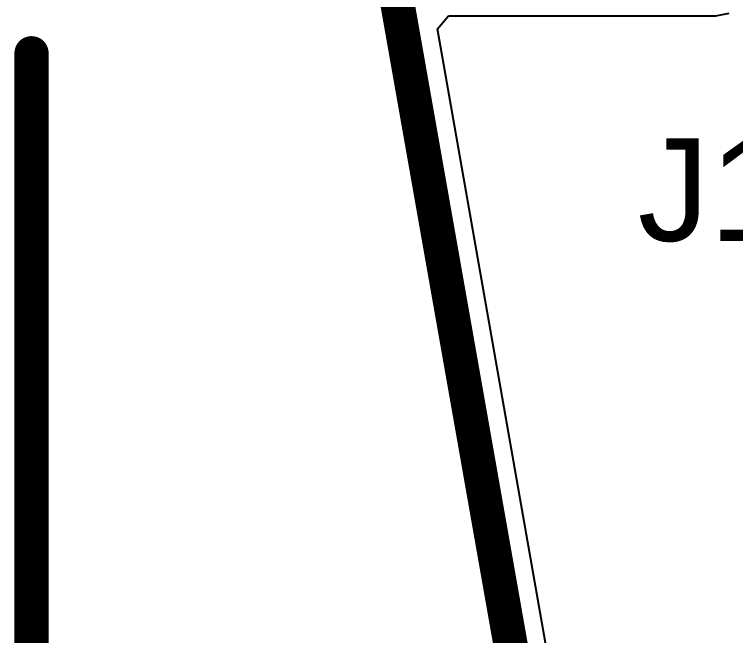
# Model space of a CAD drawing. Header units: inches. Extents: x -5 to 274, y -9 to 58.
# Drawn here: x -4.19 to 1.16, y 2.94 to 7.55 of the extents above; entities that cross this region are included whole.
import ezdxf

# ---------------------------------------------------------------- set-up
doc = ezdxf.new("R2010")
doc.units = ezdxf.units.IN
for name, color, linetype in [('Board Shape', 216, 'Continuous'), ('Bottom Layer', 5, 'Continuous'), ('Dimensions', 6, 'Continuous'), ('Top Layer', 1, 'Continuous'), ('Top Overlay', 2, 'Continuous')]:
    doc.layers.add(name, color=color, linetype=linetype)
doc.styles.add('Arial', font='', dxfattribs={"height": 0.2})
doc.styles.get('Arial').set_extended_font_data('Arial')

msp = doc.modelspace()

# ---------------------------------------------------------------- linework, layer by layer
at = {"layer": 'Board Shape'}
msp.add_lwpolyline([(-1.3796, 7.798, 0.254, 0.254, 0), (-0.0042, -0.002, 0.254, 0.254, 0)], format="xyseb", dxfattribs=at)
at = {"layer": 'Bottom Layer'}
for p, q in [((1.0118, 7.539), (1.1109, 7.5587)), ((-1.0538, 7.4417), (-0.9722, 7.539)), ((-0.9722, 7.539), (1.0118, 7.539)), ((0.2131, 0.2569), (-1.0538, 7.4417))]:
    msp.add_line(p, q, dxfattribs=at)
at = {"layer": 'Dimensions'}
for points in [[(-1.3796, 7.798, 0.254, 0.254, 0), (-0.0042, -0.002, 0.254, 0.254, 0)], [(-4.064, -3.002, 0.254, 0.254, 0), (-4.064, 7.2607, 0.254, 0.254, 0)]]:
    msp.add_lwpolyline(points, format="xyseb", dxfattribs=at)
msp.add_lwpolyline([(-4.1275, 7.2607, 0.127, 0.127, 1), (-4.0005, 7.2607, 0.127, 0.127, 1)], format="xyseb", close=True, dxfattribs=at)
at = {"layer": 'Top Layer'}
for p, q in [((1.0118, 7.539), (1.1109, 7.5587)), ((-1.0538, 7.4417), (-0.9722, 7.539)), ((-0.9722, 7.539), (1.0118, 7.539)), ((0.2131, 0.2569), (-1.0538, 7.4417))]:
    msp.add_line(p, q, dxfattribs=at)

# ---------------------------------------------------------------- texts
at = {"layer": 'Top Overlay', "style": 'Arial'}
msp.add_text('J1', height=0.762, dxfattribs=at).set_placement((0.432, 5.8675))

doc.saveas('drawing.dxf')
